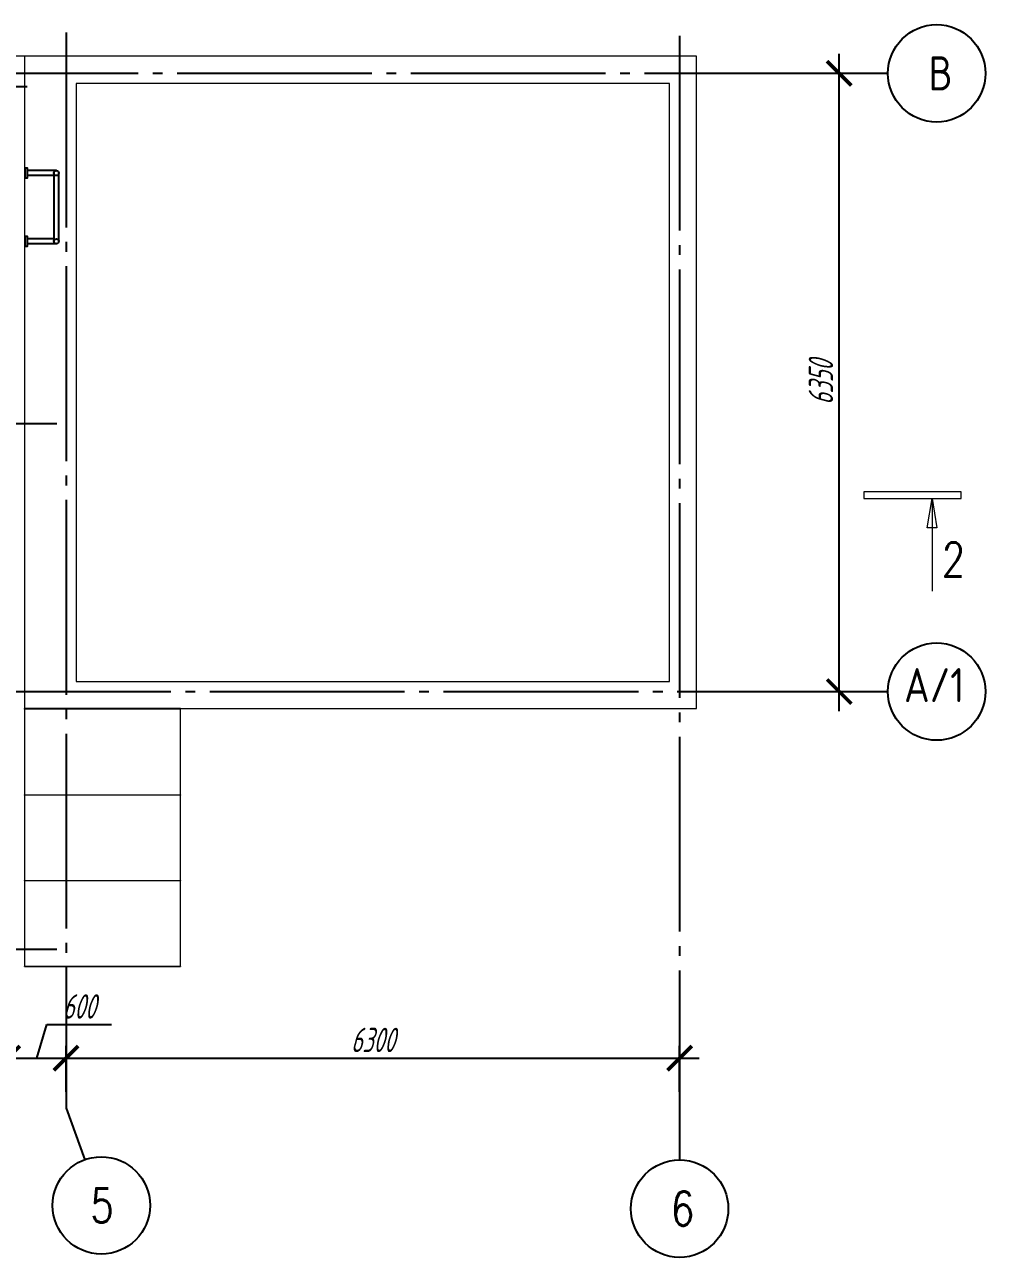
# Model space of a CAD drawing. Header units: millimetres. Extents: x 53645 to 137188, y 78097 to 135533.
# Drawn here: x 126853 to 136717, y 101293 to 113954 of the extents above; entities that cross this region are included whole.
import ezdxf

# ---------------------------------------------------------------- set-up
doc = ezdxf.new("R2010")
doc.units = ezdxf.units.MM
doc.linetypes.add('CONTI', pattern=[0])
doc.linetypes.add('GOST2.303 5', pattern=[24, 20, -1.5, 1, -1.5])
doc.layers.add('_METALL CONSTR', color=7, linetype='Continuous', true_color=0x373f43)
doc.layers.add('axis_dim', color=40, linetype='CONTI')
doc.layers.add('mark', color=174, linetype='Continuous', lineweight=15)
doc.layers.add('Wall2', color=5, linetype='Continuous', lineweight=5)
doc.styles.add('GOST 2.304', font='CS_Gost2304.shx', dxfattribs={"width": 0.8, "oblique": 15})
doc.dimstyles.new('СПДС', dxfattribs={"dimscale": 100, "dimtxt": 2.5, "dimasz": 2.5, "dimexe": 1.25, "dimexo": 0.625, "dimtad": 1, "dimdec": 0, "dimtxsty": 'GOST 2.304', "dimblk": 'ARCHTICK', "dimblk1": 'ARCHTICK', "dimblk2": 'ARCHTICK', "dimcen": 2.5, "dimdle": 2, "dimadec": 0, "dimazin": 2, "dimtfac": 0.75, "dimtdec": 4, "dimtmove": 1, "dimatfit": 3, "dimfxl": 1, "dimtolj": 1, "dimarcsym": 1})

# ---------------------------------------------------------------- blocks, each defined once
blk = doc.blocks.new('_ArchTick')
at = {"color": 0, "linetype": 'ByBlock', "const_width": 0.15}
blk.add_lwpolyline([(-0.5, -0.5), (0.5, 0.5)], dxfattribs=at)
blk = doc.blocks.new('*D89')
at = {"layer": 'axis_dim', "color": 0, "linetype": 'Continuous', "lineweight": -2, "ltscale": 100, "transparency": 16777216}
for p, q in [((122178, 102201), (122178, 103464)), ((126678, 102895), (126678, 103464)), ((121978, 103339), (126878, 103339))]:
    blk.add_line(p, q, dxfattribs=at)
at = {"layer": 'Defpoints', "color": 0, "linetype": 'Continuous', "ltscale": 100, "transparency": 16777216}
for p in [(126678, 103339), (126678, 102833), (122178, 102139)]:
    blk.add_point(p, dxfattribs=at)
at = {"layer": 'axis_dim', "color": 0, "linetype": 'Continuous', "lineweight": -2, "ltscale": 100, "transparency": 16777216, "xscale": 250, "yscale": 250, "zscale": 250, "rotation": 180}
blk.add_blockref('_ArchTick', (122178, 103339), dxfattribs=at)
at = {"layer": 'axis_dim', "color": 0, "linetype": 'Continuous', "lineweight": -2, "ltscale": 100, "transparency": 16777216, "xscale": 250, "yscale": 250, "zscale": 250}
blk.add_blockref('_ArchTick', (126678, 103339), dxfattribs=at)
at = {"layer": 'axis_dim', "color": 0, "linetype": 'Continuous', "lineweight": -3, "ltscale": 100, "transparency": 16777216, "insert": (124428, 103526), "char_height": 250, "attachment_point": 5, "style": 'GOST 2.304'}
blk.add_mtext('\\A1;4500', dxfattribs=at)
blk = doc.blocks.new('*D81')
at = {"layer": 'axis_dim', "color": 0, "linetype": 'Continuous', "lineweight": -2, "ltscale": 100, "transparency": 16777216}
for p, q in [((126978, 103339), (127081, 103683)), ((127081, 103683), (127746, 103683)), ((126678, 102992), (126678, 103464)), ((127278, 102992), (127278, 103464)), ((126478, 103339), (127478, 103339))]:
    blk.add_line(p, q, dxfattribs=at)
at = {"layer": 'Defpoints', "color": 0, "linetype": 'Continuous', "ltscale": 100, "transparency": 16777216}
for p in [(127278, 103339), (126678, 102930), (127278, 102930)]:
    blk.add_point(p, dxfattribs=at)
at = {"layer": 'axis_dim', "color": 0, "linetype": 'Continuous', "lineweight": -2, "ltscale": 100, "transparency": 16777216, "xscale": 250, "yscale": 250, "zscale": 250, "rotation": 180}
blk.add_blockref('_ArchTick', (126678, 103339), dxfattribs=at)
at = {"layer": 'axis_dim', "color": 0, "linetype": 'Continuous', "lineweight": -2, "ltscale": 100, "transparency": 16777216, "xscale": 250, "yscale": 250, "zscale": 250}
blk.add_blockref('_ArchTick', (127278, 103339), dxfattribs=at)
at = {"layer": 'axis_dim', "color": 0, "linetype": 'Continuous', "lineweight": -3, "ltscale": 100, "transparency": 16777216, "insert": (127413, 103870), "char_height": 250, "attachment_point": 5, "style": 'GOST 2.304'}
blk.add_mtext('\\A1;600', dxfattribs=at)
blk = doc.blocks.new('*D82')
at = {"layer": 'axis_dim', "color": 0, "linetype": 'Continuous', "lineweight": -2, "ltscale": 100, "transparency": 16777216}
for p, q in [((127278, 102992), (127278, 103464)), ((133578, 102992), (133578, 103464)), ((127078, 103339), (133778, 103339))]:
    blk.add_line(p, q, dxfattribs=at)
at = {"layer": 'Defpoints', "color": 0, "linetype": 'Continuous', "ltscale": 100, "transparency": 16777216}
for p in [(133578, 103339), (127278, 102930), (133578, 102930)]:
    blk.add_point(p, dxfattribs=at)
at = {"layer": 'axis_dim', "color": 0, "linetype": 'Continuous', "lineweight": -2, "ltscale": 100, "transparency": 16777216, "xscale": 250, "yscale": 250, "zscale": 250, "rotation": 180}
blk.add_blockref('_ArchTick', (127278, 103339), dxfattribs=at)
at = {"layer": 'axis_dim', "color": 0, "linetype": 'Continuous', "lineweight": -2, "ltscale": 100, "transparency": 16777216, "xscale": 250, "yscale": 250, "zscale": 250}
blk.add_blockref('_ArchTick', (133578, 103339), dxfattribs=at)
at = {"layer": 'axis_dim', "color": 0, "linetype": 'Continuous', "lineweight": -3, "ltscale": 100, "transparency": 16777216, "insert": (130428, 103526), "char_height": 250, "attachment_point": 5, "style": 'GOST 2.304'}
blk.add_mtext('\\A1;6300', dxfattribs=at)
blk = doc.blocks.new('*D83')
at = {"layer": 'axis_dim', "color": 0, "linetype": 'Continuous', "lineweight": -2, "ltscale": 100, "transparency": 16777216}
for p, q in [((135217, 106904), (135217, 113654)), ((134572, 113454), (135342, 113454)), ((134572, 107104), (135342, 107104))]:
    blk.add_line(p, q, dxfattribs=at)
at = {"layer": 'Defpoints', "color": 0, "linetype": 'Continuous', "ltscale": 100, "transparency": 16777216}
for p in [(134509, 113454), (135217, 113454), (134509, 107104)]:
    blk.add_point(p, dxfattribs=at)
at = {"layer": 'axis_dim', "color": 0, "linetype": 'Continuous', "lineweight": -2, "ltscale": 100, "transparency": 16777216, "xscale": 250, "yscale": 250, "zscale": 250}
for p, rotation in [((135217, 113454), 90), ((135217, 107104), 270)]:
    blk.add_blockref('_ArchTick', p, dxfattribs=dict(at, rotation=rotation))
at = {"layer": 'axis_dim', "color": 0, "linetype": 'Continuous', "lineweight": -3, "ltscale": 100, "transparency": 16777216, "insert": (135029, 110279), "char_height": 250, "attachment_point": 5, "rotation": 90, "style": 'GOST 2.304'}
blk.add_mtext('\\A1;6350', dxfattribs=at)
blk = doc.blocks.new('03234')
at = {"color": 0}
for points in [[(102825, -31496), (102825, -31526), (102925, -31526), (102925, -31496)], [(103525, -31496), (103525, -31526), (103625, -31526), (103625, -31496)]]:
    blk.add_lwpolyline(points, close=True, dxfattribs=at)
for points in [[(102850, -31821), (102850, -31526)], [(102900, -31796), (102900, -31526)], [(103550, -31796), (103550, -31526)], [(103600, -31821), (103600, -31526)], [(103575, -31796), (102875, -31796)], [(102875, -31846), (103575, -31846)]]:
    blk.add_lwpolyline(points, dxfattribs=at)
for centre in [(102875, -31821), (103575, -31821)]:
    blk.add_circle(centre, 25, dxfattribs=at)

msp = doc.modelspace()

# ---------------------------------------------------------------- linework, layer by layer
at = {"layer": 'axis_dim', "linetype": 'Continuous', "lineweight": 25}
msp.add_line((113077.7, 113317.8), (126877.7, 113317.8), dxfattribs=at)
at = {"layer": 'axis_dim', "linetype": 'GOST2.303 5', "lineweight": 25, "ltscale": 100}
for points in [[(127277.7, 113871.7), (127277.7, 102826.2)], [(133578.1, 113838.6), (133578.1, 102793)], [(135217.3, 113453.9), (123427.7, 113453.9)], [(135717.3, 113453.9), (135217.3, 113453.9)], [(127181.9, 109853.9), (123427.7, 109853.9)], [(126354.5, 107103.9), (135217.3, 107103.9)], [(135217.3, 107103.9), (135717.3, 107103.9)], [(127181.9, 104453.9), (108766.7, 104453.9)], [(127277.7, 102826.2), (127469.8, 102296.3)], [(133578.1, 102793), (133578.1, 102293)]]:
    msp.add_lwpolyline(points, dxfattribs=at)
at = {"layer": 'axis_dim', "color": 18, "linetype": 'Continuous', "lineweight": 25, "ltscale": 100, "true_color": 0x000000}
for centre in [(136217.3, 113453.9), (136217.3, 107103.9), (127640.2, 101826.2), (133578.1, 101793)]:
    msp.add_circle(centre, 500, dxfattribs=at)
at = {"layer": 'mark', "linetype": 'Continuous', "ltscale": 100}
for p, q in [((136469.8, 109155.8), (135469.8, 109155.8)), ((135469.8, 109155.8), (135469.8, 109085.8)), ((136469.8, 109085.8), (136469.8, 109155.8)), ((135469.8, 109085.8), (136469.8, 109085.8)), ((136119.5, 108785.3), (136169.8, 109085.8)), ((136169.8, 109085.8), (136220, 108785.3)), ((136220, 108785.3), (136119.5, 108785.3))]:
    msp.add_line(p, q, dxfattribs=at)
msp.add_lwpolyline([(136169.8, 109085.8), (136169.8, 108135.8)], dxfattribs=at)
at = {"layer": 'Wall2', "ltscale": 100}
for points in [[(126852.7, 113628.9), (119672.5, 113628.9)], [(126852.7, 113628.9), (126852.7, 109448.6)]]:
    msp.add_lwpolyline(points, dxfattribs=at)
for points in [[(133752.1, 113628.9), (126852.7, 113628.9), (126852.7, 106928.9), (133752.1, 106928.9)], [(133473.1, 113348.9), (127383.1, 113348.9), (127383.1, 107208.9), (133473.1, 107208.9)], [(128452.1, 106928.9), (126852.3, 106928.9), (126852.3, 104278.9), (128452.1, 104278.9)], [(126852.7, 106928.9), (128453.1, 106928.9), (128453.1, 106923.9), (126852.7, 106923.9)], [(126852.7, 106043.9), (128453.1, 106043.9), (128453.1, 106038.9), (126852.7, 106038.9)], [(126852.7, 105163.9), (128453.1, 105163.9), (128453.1, 105158.9), (126852.7, 105158.9)], [(126852.7, 104283.9), (128453.1, 104283.9), (128453.1, 104278.9), (126852.7, 104278.9)]]:
    msp.add_lwpolyline(points, close=True, dxfattribs=at)

# ---------------------------------------------------------------- block references
at = {"layer": '_METALL CONSTR', "rotation": 90}
msp.add_blockref('03234', (95357, 8854.3), dxfattribs=at)

# ---------------------------------------------------------------- texts
at = {"layer": 'axis_dim', "color": 18, "linetype": 'Continuous', "lineweight": 25, "ltscale": 100, "true_color": 0x000000, "char_height": 350, "attachment_point": 1, "style": 'GOST 2.304'}
for s, insert, width in [('\\Fsimplex.shx;\\W0.8000000000;\\Q0.2617993878;\\T1.0000000000;\\o\\lВ', (136132.7, 113628.9), 528.868), ('\\Fsimplex.shx;\\W0.8000000000;\\Q0.2617993878;\\T1.0000000000;\\o\\lА/1', (135882.7, 107345.6), 946.731), ('\\Fsimplex.shx;\\W0.8000000000;\\Q0.2617993878;\\T1.0000000000;\\o\\l5', (127527.2, 102001.2), 502.201), ('\\Fsimplex.shx;\\W0.8000000000;\\Q0.2617993878;\\T1.0000000000;\\o\\l6', (133487.9, 101968), 479.936)]:
    msp.add_mtext(s, dxfattribs=dict(at, insert=insert, width=width))
at = {"layer": 'mark', "linetype": 'Continuous', "ltscale": 100, "insert": (136269.8, 108635.8), "char_height": 350, "width": 515.534, "attachment_point": 1, "style": 'GOST 2.304'}
msp.add_mtext('\\Fsimplex.shx;\\W0.8000000000;\\Q0.2617993878;\\T1.0000000000;\\o\\l2', dxfattribs=at)

# ---------------------------------------------------------------- dimensions: what is measured, and where the dimension line sits
at = {"layer": 'axis_dim', "color": 18, "linetype": 'Continuous', "lineweight": -3, "ltscale": 100, "true_color": 0x000000}
dim = msp.add_linear_dim(base=(135216.9, 113453.9), p1=(134509.1, 107103.9), p2=(134509.1, 113453.9), angle=90, dimstyle='СПДС', override={"dimscale": 100, "dimsah": 1}, dxfattribs=at)
dim.commit()
dim.dimension.update_dxf_attribs({"geometry": '*D83', "text_midpoint": (135029.4, 110278.9)})
for base, p1, p2, override, picture, middle in [((127278.1, 103339), (126677.7, 102929.8), (127278.1, 102929.8), {"dimscale": 100, "dimblk1": 'ArchTick', "dimblk2": 'ArchTick', "dimsah": 1}, '*D81', (127143.5, 103870.2)), ((126677.7, 103339), (122177.7, 102139), (126677.7, 102832.7), {"dimscale": 100, "dimlfac": 1, "dimtxsty": 'GOST 2.304', "dimblk1": 'ArchTick', "dimblk2": 'ArchTick', "dimsah": 1, "dimtolj": 1}, '*D89', (124427.7, 103526.5)), ((133578.1, 103339), (127278.1, 102929.8), (133578.1, 102929.8), {"dimscale": 100, "dimblk1": 'ArchTick', "dimblk2": 'ArchTick', "dimsah": 1}, '*D82', (130428.1, 103526.5))]:
    dim = msp.add_linear_dim(base=base, p1=p1, p2=p2, dimstyle='СПДС', override=override, dxfattribs=at)
    dim.commit()
    dim.dimension.update_dxf_attribs({"geometry": picture, "text_midpoint": middle})

doc.saveas('drawing.dxf')
